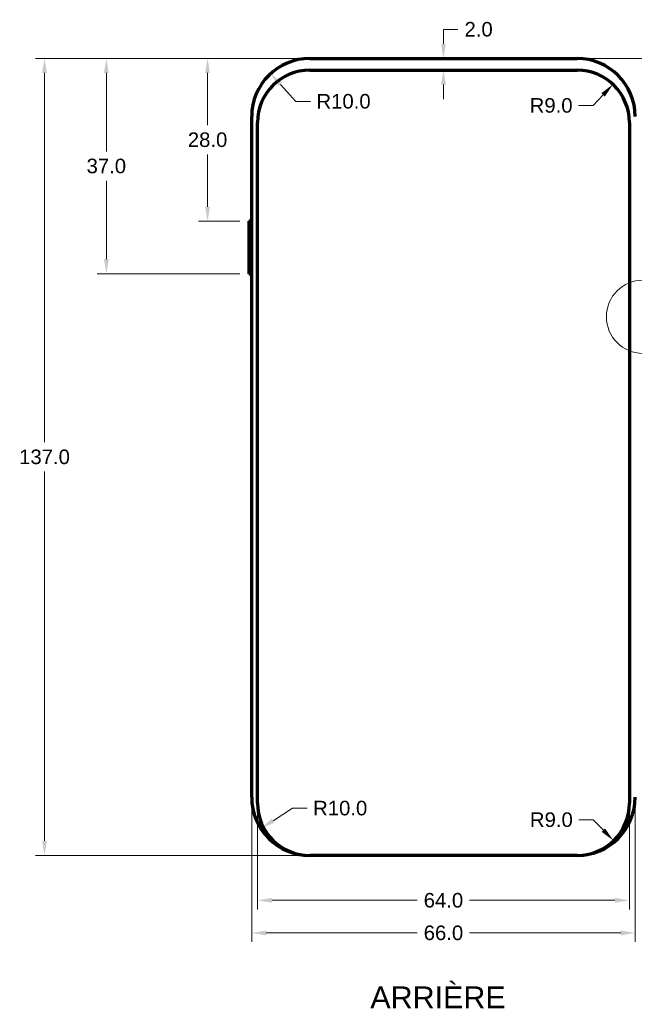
# Model space of a CAD drawing. Extents: x -170 to 109, y -39 to 177.
# Drawn here: x -169.5 to -63.6, y -39.4 to 130.5 of the extents above; entities that cross this region are included whole.
import ezdxf

# ---------------------------------------------------------------- set-up
doc = ezdxf.new("R2010")
doc.units = 0
doc.header["$LTSCALE"] = 0.5
doc.header["$MEASUREMENT"] = 0
doc.layers.get('Defpoints').update_dxf_attribs({"linetype": 'CONTINUOUS'})
for name, color, linetype, lineweight in [('CONTOUR', 6, 'CONTINUOUS', 60), ('COTATION', 1, 'CONTINUOUS', 18), ('TEXTE', 1, 'CONTINUOUS', 18)]:
    doc.layers.add(name, color=color, linetype=linetype, lineweight=lineweight)
doc.styles.add('ARIAL', font='arial.ttf')
doc.dimstyles.new('DECIMAL1', dxfattribs={"dimscale": 25, "dimtxt": 0.1, "dimasz": 0.1, "dimexe": 0.0625, "dimexo": 0.0625, "dimgap": 0.05, "dimtad": 0, "dimtih": 1, "dimtoh": 1, "dimdec": 1, "dimzin": 0, "dimdsep": 46, "dimtxsty": 'ARIAL', "dimcen": -0.05, "dimclrd": 256, "dimclre": 256, "dimclrt": 256, "dimadec": 0, "dimazin": 0, "dimtfac": 1, "dimtdec": 1, "dimtofl": 0, "dimtmove": 0, "dimatfit": 3, "dimfxl": 1, "dimtolj": 1, "dimtzin": 0, "dimlwd": -1, "dimlwe": -1, "dimarcsym": 0})

# ---------------------------------------------------------------- blocks, each defined once
blk = doc.blocks.new('*D12')
at = {"layer": 'COTATION', "transparency": 16777216}
for p, q in [((-121.15, 123.86), (-166.8, 123.86)), ((-165.24, 121.36), (-165.24, 57.89)), ((-165.24, -10.64), (-165.24, 52.84)), ((-121.15, -13.14), (-166.8, -13.14))]:
    blk.add_line(p, q, dxfattribs=at)
for points in [[(-165.66, 121.36), (-164.82, 121.36), (-165.24, 123.86)], [(-165.66, -10.64), (-164.82, -10.64), (-165.24, -13.14)]]:
    blk.add_solid(points, dxfattribs=at)
at = {"layer": 'Defpoints', "color": 0, "transparency": 16777216}
for p in [(-165.24, 123.86), (-119.59, 123.86), (-119.59, -13.14)]:
    blk.add_point(p, dxfattribs=at)
at = {"layer": 'COTATION', "transparency": 16777216, "insert": (-165.24, 55.36), "char_height": 2.5, "attachment_point": 5, "style": 'ARIAL'}
blk.add_mtext('\\A1;137.0', dxfattribs=at)
blk = doc.blocks.new('*D13')
at = {"layer": 'COTATION', "transparency": 16777216}
for p, q in [((-131.65, 123.86), (-138.74, 123.86)), ((-137.18, 121.36), (-137.18, 112.4)), ((-137.18, 98.37), (-137.18, 107.34)), ((-131.65, 95.87), (-138.74, 95.87))]:
    blk.add_line(p, q, dxfattribs=at)
for points in [[(-137.6, 121.36), (-136.77, 121.36), (-137.18, 123.86)], [(-137.6, 98.37), (-136.77, 98.37), (-137.18, 95.87)]]:
    blk.add_solid(points, dxfattribs=at)
at = {"layer": 'Defpoints', "color": 0, "transparency": 16777216}
for p in [(-137.18, 123.86), (-130.09, 123.86), (-130.09, 95.87)]:
    blk.add_point(p, dxfattribs=at)
at = {"layer": 'COTATION', "transparency": 16777216, "insert": (-137.18, 109.87), "char_height": 2.5, "attachment_point": 5, "style": 'ARIAL'}
blk.add_mtext('\\A1;28.0', dxfattribs=at)
blk = doc.blocks.new('*D14')
at = {"layer": 'COTATION', "transparency": 16777216}
for p, q in [((-131.65, 123.86), (-156.16, 123.86)), ((-154.6, 121.36), (-154.6, 107.89)), ((-154.6, 89.36), (-154.6, 102.84)), ((-131.65, 86.86), (-156.16, 86.86))]:
    blk.add_line(p, q, dxfattribs=at)
for points in [[(-155.01, 121.36), (-154.18, 121.36), (-154.6, 123.86)], [(-155.01, 89.36), (-154.18, 89.36), (-154.6, 86.86)]]:
    blk.add_solid(points, dxfattribs=at)
at = {"layer": 'Defpoints', "color": 0, "transparency": 16777216}
for p in [(-154.6, 123.86), (-130.09, 123.86), (-130.09, 86.86)]:
    blk.add_point(p, dxfattribs=at)
at = {"layer": 'COTATION', "transparency": 16777216, "insert": (-154.6, 105.36), "char_height": 2.5, "attachment_point": 5, "style": 'ARIAL'}
blk.add_mtext('\\A1;37.0', dxfattribs=at)
blk = doc.blocks.new('*D15')
at = {"layer": 'COTATION', "transparency": 16777216}
for p, q in [((-72.02, 123.86), (-54.66, 123.86)), ((-56.23, 121.36), (-56.23, 119.39)), ((-56.23, 112.36), (-56.23, 114.34)), ((-62.02, 109.86), (-54.66, 109.86))]:
    blk.add_line(p, q, dxfattribs=at)
for points in [[(-56.64, 121.36), (-55.81, 121.36), (-56.23, 123.86)], [(-56.64, 112.36), (-55.81, 112.36), (-56.23, 109.86)]]:
    blk.add_solid(points, dxfattribs=at)
at = {"layer": 'Defpoints', "color": 0, "transparency": 16777216}
for p in [(-73.59, 123.86), (-63.59, 109.86), (-56.23, 109.86)]:
    blk.add_point(p, dxfattribs=at)
at = {"layer": 'COTATION', "transparency": 16777216, "insert": (-56.23, 116.86), "char_height": 2.5, "attachment_point": 5, "style": 'ARIAL'}
blk.add_mtext('\\A1;14.0', dxfattribs=at)
blk = doc.blocks.new('*D21')
at = {"layer": 'COTATION', "transparency": 16777216}
for p, q in [((-96.59, 126.36), (-96.59, 128.86)), ((-96.59, 128.86), (-94.09, 128.86)), ((-96.59, 119.36), (-96.59, 116.86))]:
    blk.add_line(p, q, dxfattribs=at)
for points in [[(-97, 126.36), (-96.17, 126.36), (-96.59, 123.86)], [(-97, 119.36), (-96.17, 119.36), (-96.59, 121.86)]]:
    blk.add_solid(points, dxfattribs=at)
at = {"layer": 'Defpoints', "color": 0, "transparency": 16777216}
for p in [(-96.59, 123.86), (-96.59, 123.86), (-96.59, 121.86)]:
    blk.add_point(p, dxfattribs=at)
at = {"layer": 'COTATION', "transparency": 16777216, "insert": (-90.54, 128.86), "char_height": 2.5, "attachment_point": 5, "style": 'ARIAL'}
blk.add_mtext('\\A1;2.0', dxfattribs=at)
blk = doc.blocks.new('*D22')
at = {"layer": 'COTATION', "transparency": 16777216}
for p, q in [((-70.84, 115.77), (-69.13, 117.59)), ((-73.34, 115.77), (-70.84, 115.77))]:
    blk.add_line(p, q, dxfattribs=at)
blk.add_solid([(-69.43, 117.88), (-68.82, 117.31), (-67.41, 119.41)], dxfattribs=at)
at = {"layer": 'Defpoints', "color": 0, "transparency": 16777216}
for p in [(-67.41, 119.41), (-73.59, 112.86)]:
    blk.add_point(p, dxfattribs=at)
at = {"layer": 'COTATION', "transparency": 16777216, "insert": (-78.06, 115.77), "char_height": 2.5, "attachment_point": 5, "style": 'ARIAL'}
blk.add_mtext('\\A1;R9.0', dxfattribs=at)
blk = doc.blocks.new('*D23')
at = {"layer": 'COTATION', "transparency": 16777216}
for p, q in [((-121.97, 116.48), (-124.64, 119.4)), ((-119.47, 116.48), (-121.97, 116.48))]:
    blk.add_line(p, q, dxfattribs=at)
blk.add_solid([(-124.34, 119.68), (-124.95, 119.12), (-126.33, 121.25)], dxfattribs=at)
at = {"layer": 'Defpoints', "color": 0, "transparency": 16777216}
for p in [(-126.33, 121.25), (-119.59, 113.86)]:
    blk.add_point(p, dxfattribs=at)
at = {"layer": 'COTATION', "transparency": 16777216, "insert": (-113.78, 116.48), "char_height": 2.5, "attachment_point": 5, "style": 'ARIAL'}
blk.add_mtext('\\A1;R10.0', dxfattribs=at)
blk = doc.blocks.new('*D24')
at = {"layer": 'COTATION', "transparency": 16777216}
for p, q in [((-73.3, -7.01), (-70.8, -7.01)), ((-70.8, -7.01), (-69.06, -8.8))]:
    blk.add_line(p, q, dxfattribs=at)
blk.add_solid([(-68.77, -8.51), (-69.36, -9.09), (-67.33, -10.6)], dxfattribs=at)
at = {"layer": 'Defpoints', "color": 0, "transparency": 16777216}
for p in [(-73.59, -4.14), (-67.33, -10.6)]:
    blk.add_point(p, dxfattribs=at)
at = {"layer": 'COTATION', "transparency": 16777216, "insert": (-78.02, -7.01), "char_height": 2.5, "attachment_point": 5, "style": 'ARIAL'}
blk.add_mtext('\\A1;R9.0', dxfattribs=at)
blk = doc.blocks.new('*D25')
at = {"layer": 'COTATION', "transparency": 16777216}
for p, q in [((-122.55, -5.02), (-125.91, -7.17)), ((-120.05, -5.02), (-122.55, -5.02))]:
    blk.add_line(p, q, dxfattribs=at)
blk.add_solid([(-126.13, -6.82), (-125.69, -7.52), (-128.02, -8.51)], dxfattribs=at)
at = {"layer": 'Defpoints', "color": 0, "transparency": 16777216}
for p in [(-119.59, -3.14), (-128.02, -8.51)]:
    blk.add_point(p, dxfattribs=at)
at = {"layer": 'COTATION', "transparency": 16777216, "insert": (-114.36, -5.02), "char_height": 2.5, "attachment_point": 5, "style": 'ARIAL'}
blk.add_mtext('\\A1;R10.0', dxfattribs=at)
blk = doc.blocks.new('*D26')
at = {"layer": 'COTATION', "transparency": 16777216}
for p, q in [((-129.59, -4.7), (-129.59, -28.02)), ((-63.59, -4.7), (-63.59, -28.02)), ((-127.09, -26.46), (-101.09, -26.46)), ((-66.09, -26.46), (-92.09, -26.46))]:
    blk.add_line(p, q, dxfattribs=at)
for points in [[(-127.09, -26.05), (-127.09, -26.88), (-129.59, -26.46)], [(-66.09, -26.05), (-66.09, -26.88), (-63.59, -26.46)]]:
    blk.add_solid(points, dxfattribs=at)
at = {"layer": 'Defpoints', "color": 0, "transparency": 16777216}
for p in [(-129.59, -3.14), (-63.59, -3.14), (-63.59, -26.46)]:
    blk.add_point(p, dxfattribs=at)
at = {"layer": 'COTATION', "transparency": 16777216, "insert": (-96.59, -26.46), "char_height": 2.5, "attachment_point": 5, "style": 'ARIAL'}
blk.add_mtext('\\A1;66.0', dxfattribs=at)
blk = doc.blocks.new('*D27')
at = {"layer": 'COTATION', "transparency": 16777216}
for p, q in [((-128.59, -5.7), (-128.59, -22.42)), ((-64.59, -5.7), (-64.59, -22.42)), ((-126.09, -20.86), (-101.09, -20.86)), ((-67.09, -20.86), (-92.09, -20.86))]:
    blk.add_line(p, q, dxfattribs=at)
for points in [[(-126.09, -20.44), (-126.09, -21.27), (-128.59, -20.86)], [(-67.09, -20.44), (-67.09, -21.27), (-64.59, -20.86)]]:
    blk.add_solid(points, dxfattribs=at)
at = {"layer": 'Defpoints', "color": 0, "transparency": 16777216}
for p in [(-128.59, -4.14), (-64.59, -4.14), (-64.59, -20.86)]:
    blk.add_point(p, dxfattribs=at)
at = {"layer": 'COTATION', "transparency": 16777216, "insert": (-96.59, -20.86), "char_height": 2.5, "attachment_point": 5, "style": 'ARIAL'}
blk.add_mtext('\\A1;64.0', dxfattribs=at)

msp = doc.modelspace()

# ---------------------------------------------------------------- linework, layer by layer
at = {"layer": 'CONTOUR'}
for p, q in [((-119.59, 123.86), (-73.59, 123.86)), ((-119.59, 121.86), (-73.59, 121.86)), ((-129.59, -3.14), (-129.59, 113.86)), ((-128.59, -4.14), (-128.59, 112.86)), ((-64.59, 112.86), (-64.59, -4.14)), ((-129.59, 95.86), (-130.09, 95.87)), ((-130.09, 95.87), (-130.09, 86.86)), ((-130.09, 86.86), (-129.59, 86.86)), ((-73.59, -13.14), (-119.59, -13.14)), ((-73.59, -13.14), (-119.59, -13.14))]:
    msp.add_line(p, q, dxfattribs=at)
for centre, radius, start, end in [((-119.59, 113.86), 10, 90, 180), ((-73.59, 113.86), 10, 0, 90), ((-119.59, 112.86), 9, 90, 180), ((-73.59, 112.86), 9, 0, 90), ((-119.59, -3.14), 10, 180, 270), ((-73.59, -3.14), 10, 270, 0), ((-119.59, -4.14), 9, 180, 270), ((-73.59, -4.14), 9, 270, 0)]:
    msp.add_arc(centre, radius, start, end, dxfattribs=at)
at = {"layer": 'COTATION'}
msp.add_circle((-62.26, 79.45), 6.29, dxfattribs=at)

# ---------------------------------------------------------------- texts
at = {"layer": 'TEXTE', "insert": (-109.17, -35.66), "char_height": 3.75, "attachment_point": 1, "style": 'ARIAL'}
msp.add_mtext_dynamic_manual_height_columns('ARRIÈRE', width=58.9922, gutter_width=0.5, heights=[0], dxfattribs=at)

# ---------------------------------------------------------------- dimensions: what is measured, and where the dimension line sits
at = {"layer": 'COTATION'}
for base, p1, p2, picture, middle in [((-96.59, 123.86), (-96.59, 121.86), (-96.59, 123.86), '*D21', (-90.54, 128.86)), ((-165.24, 123.86), (-119.59, -13.14), (-119.59, 123.86), '*D12', (-165.24, 55.36)), ((-154.6, 123.86), (-130.09, 86.86), (-130.09, 123.86), '*D14', (-154.6, 105.36)), ((-137.18, 123.86), (-130.09, 95.87), (-130.09, 123.86), '*D13', (-137.18, 109.87)), ((-56.23, 109.86), (-73.59, 123.86), (-63.59, 109.86), '*D15', (-56.23, 116.86))]:
    dim = msp.add_linear_dim(base=base, p1=p1, p2=p2, angle=90, dimstyle='DECIMAL1', dxfattribs=at)
    dim.commit()
    dim.dimension.update_dxf_attribs({"geometry": picture, "text_midpoint": middle})
for center, mpoint, picture, middle in [((-119.59, 113.86), (-126.33, 121.25), '*D23', (-113.78, 116.48)), ((-73.59, 112.86), (-67.41, 119.41), '*D22', (-78.06, 115.77)), ((-119.59, -3.14), (-128.02, -8.51), '*D25', (-114.36, -5.02)), ((-73.59, -4.14), (-67.33, -10.6), '*D24', (-78.02, -7.01))]:
    dim = msp.add_radius_dim(center=center, mpoint=mpoint, dimstyle='DECIMAL1', dxfattribs=at)
    dim.commit()
    dim.dimension.update_dxf_attribs({"geometry": picture, "text_midpoint": middle, "dimtype": 164})
for base, p1, p2, picture, middle in [((-63.59, -26.46), (-129.59, -3.14), (-63.59, -3.14), '*D26', (-96.59, -26.46)), ((-64.59, -20.86), (-128.59, -4.14), (-64.59, -4.14), '*D27', (-96.59, -20.86))]:
    dim = msp.add_linear_dim(base=base, p1=p1, p2=p2, dimstyle='DECIMAL1', dxfattribs=at)
    dim.commit()
    dim.dimension.update_dxf_attribs({"geometry": picture, "text_midpoint": middle})

doc.saveas('drawing.dxf')
